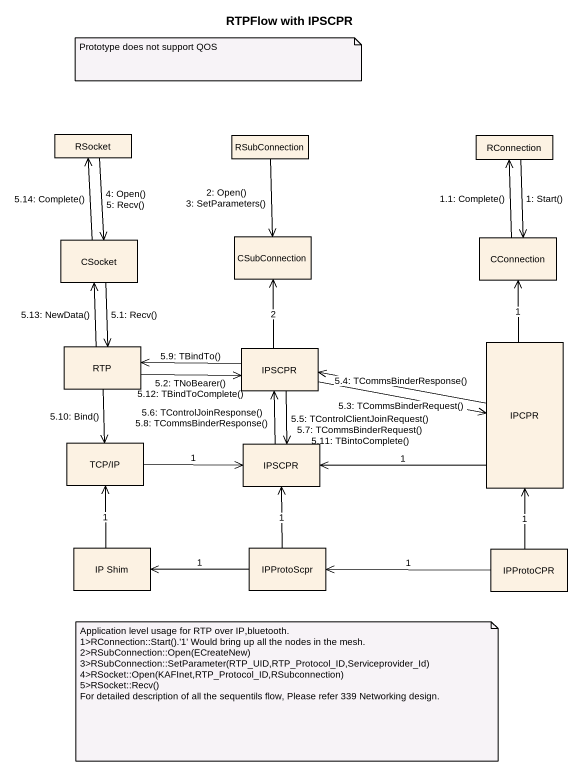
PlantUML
@startuml
title RTPFlow with IPSCPR
hide empty description
state RSocket <<object>>
state RSubConnection <<object>>
state RConnection <<object>>
state CSocket <<object>>
state CSubConnection <<object>>
state CConnection <<object>>
state RTP <<object>>
state IPSCPR <<object>>
state IPCPR <<object>>
state "TCP/IP" as TCP_IP <<object>>
state "IPSCPR" as IPSCPR_2 <<object>>
state "IP Shim" as IP_Shim <<object>>
state IPProtoScpr <<object>>
state IPProtoCPR <<object>>
IPSCPR -up-> CSubConnection : 2
IPCPR -up-> CConnection : 1
IPCPR -left-> IPSCPR_2 : 1
TCP_IP -right-> IPSCPR_2 : 1
IP_Shim -up-> TCP_IP : 1
IPProtoScpr -up-> IPSCPR_2 : 1
IPProtoScpr -left-> IP_Shim : 1
IPProtoCPR -up-> IPCPR : 1
IPProtoCPR -left-> IPProtoScpr : 1
RConnection --> CConnection : 1: Start()
CConnection -up-> RConnection : 1.1: Complete()
RSubConnection --> CSubConnection : 2: Open()\n3: SetParameters()
RSocket --> CSocket : 4: Open()\n5: Recv()
CSocket --> RTP : 5.1: Recv()
RTP -right-> IPSCPR : 5.2: TNoBearer()\n5.12: TBindToComplete()
IPSCPR -right-> IPCPR : 5.3: TCommsBinderRequest()
IPCPR -left-> IPSCPR : 5.4: TCommsBinderResponse()
IPSCPR --> IPSCPR_2 : 5.5: TControlClientJoinRequest()\n5.7: TCommsBinderRequest()\n5.11: TBintoComplete()
IPSCPR_2 -up-> IPSCPR : 5.6: TControlJoinResponse()\n5.8: TCommsBinderResponse()
IPSCPR -left-> RTP : 5.9: TBindTo()
RTP --> TCP_IP : 5.10: Bind()
RTP -up-> CSocket : 5.13: NewData()
CSocket -up-> RSocket : 5.14: Complete()
note as N1
  Prototype does not support QOS
end note
note as N2
  Application level usage for RTP over IP,bluetooth.
  1>RConnection::Start().'1' Would bring up all the nodes in the mesh.
  2>RSubConnection::Open(ECreateNew)
  3>RSubConnection::SetParameter(RTP_UID,RTP_Protocol_ID,Serviceprovider_Id)
  4>RSocket::Open(KAFInet,RTP_Protocol_ID,RSubconnection)
  5>RSocket::Recv()
  For detailed description of all the sequentils flow, Please refer 339 Networking design.
end note
@enduml
